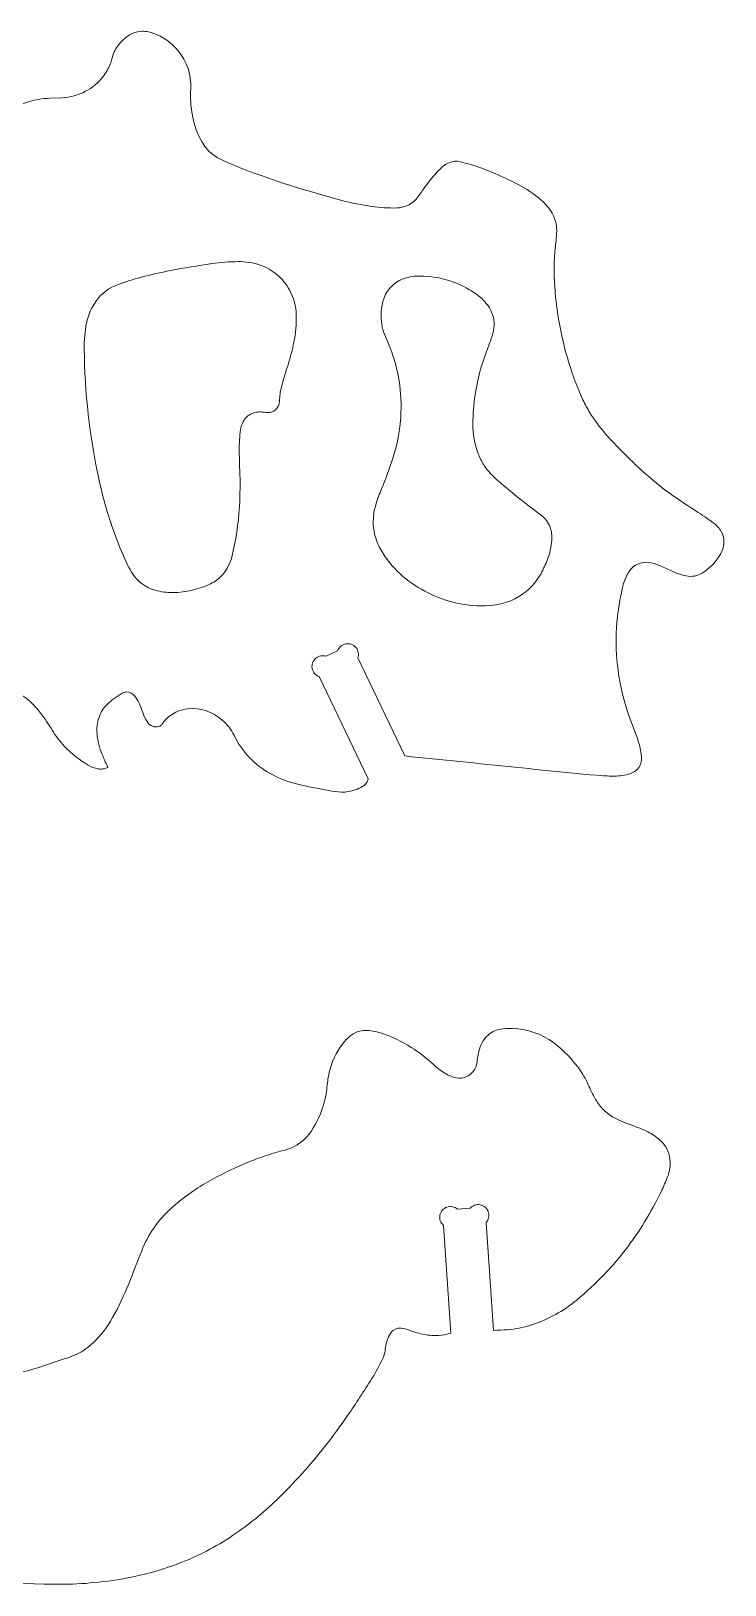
# Model space of a CAD drawing. Header units: centimetres. Extents: x -10.7 to 10.9, y -7.9 to 10.7.
# Drawn here: x 4.212 to 6.084, y 2.687 to 6.877 of the extents above; entities that cross this region are included whole.
import ezdxf

# ---------------------------------------------------------------- set-up
doc = ezdxf.new("R2010")
doc.units = ezdxf.units.CM
doc.header["$MEASUREMENT"] = 0
doc.layers.add('Capa 1', color=7, linetype='Continuous')

msp = doc.modelspace()

# ---------------------------------------------------------------- linework, layer by layer
at = {"layer": 'Capa 1', "color": 250, "lineweight": 18}
for points, knots in [([(4.29546, 6.69694), (4.31782, 6.69818), (4.33968, 6.70412), (4.35957, 6.7144), (4.35957, 6.7144), (4.37814, 6.72401), (4.39429, 6.73772), (4.40676, 6.75449), (4.40676, 6.75449), (4.41442, 6.76477), (4.42089, 6.77586), (4.42605, 6.78758), (4.42605, 6.78758), (4.42809, 6.79217), (4.42964, 6.79696), (4.43069, 6.80188), (4.43069, 6.80188), (4.43343, 6.81473), (4.43888, 6.82687), (4.44667, 6.83746), (4.44667, 6.83746), (4.4552, 6.84905), (4.46589, 6.85887), (4.47816, 6.86638), (4.47816, 6.86638), (4.48704, 6.87183), (4.49707, 6.87509), (4.50744, 6.87593), (4.50744, 6.87593), (4.51889, 6.87683), (4.53042, 6.8753), (4.54123, 6.8714), (4.54123, 6.8714), (4.56773, 6.86186), (4.59121, 6.84544), (4.60926, 6.8238), (4.60926, 6.8238), (4.63305, 6.79525), (4.6451, 6.75874), (4.64298, 6.72164), (4.64298, 6.72164), (4.64229, 6.70944), (4.64231, 6.6972), (4.64306, 6.685), (4.64306, 6.685), (4.64379, 6.67309), (4.64524, 6.66124), (4.6474, 6.6495), (4.6474, 6.6495), (4.65198, 6.62465), (4.6606, 6.60072), (4.6729, 6.57865), (4.6729, 6.57865), (4.67955, 6.56672), (4.68832, 6.55612), (4.69879, 6.54734), (4.69879, 6.54734), (4.70676, 6.54065), (4.71554, 6.53502), (4.72493, 6.53055), (4.72493, 6.53055), (4.75009, 6.51857), (4.77581, 6.50776), (4.80197, 6.49819), (4.80197, 6.49819), (4.88349, 6.46838), (4.96638, 6.44238), (5.05031, 6.42026), (5.05031, 6.42026), (5.07702, 6.41322), (5.10414, 6.40772), (5.13149, 6.40379), (5.13149, 6.40379), (5.15383, 6.40057), (5.17642, 6.39925), (5.19899, 6.39986), (5.19899, 6.39986), (5.20878, 6.40012), (5.21843, 6.40234), (5.22734, 6.40637), (5.22734, 6.40637), (5.23907, 6.41166), (5.24914, 6.42006), (5.25649, 6.43064), (5.25649, 6.43064), (5.26694, 6.44568), (5.27773, 6.46045), (5.28891, 6.47497), (5.28891, 6.47497), (5.29842, 6.48735), (5.30899, 6.49887), (5.3205, 6.50943), (5.3205, 6.50943), (5.32951, 6.51768), (5.34069, 6.52321), (5.35273, 6.52535), (5.35273, 6.52535), (5.3567, 6.52606), (5.36076, 6.52601), (5.36473, 6.52524), (5.36473, 6.52524), (5.37713, 6.52282), (5.38937, 6.51968), (5.40141, 6.51585), (5.40141, 6.51585), (5.42261, 6.50908), (5.44349, 6.50135), (5.46399, 6.4927), (5.46399, 6.4927), (5.48516, 6.48376), (5.50591, 6.4739), (5.52622, 6.46316), (5.52622, 6.46316), (5.54793, 6.45165), (5.56833, 6.43784), (5.58708, 6.42198), (5.58708, 6.42198), (5.59932, 6.4116), (5.60974, 6.39929), (5.6179, 6.3855), (5.6179, 6.3855), (5.6231, 6.37671), (5.62667, 6.36708), (5.6284, 6.35703), (5.6284, 6.35703), (5.62985, 6.34863), (5.63034, 6.34011), (5.62987, 6.3316), (5.62987, 6.3316), (5.62939, 6.32294), (5.62861, 6.3143), (5.62753, 6.3057), (5.62753, 6.3057), (5.62322, 6.27123), (5.62197, 6.23645), (5.62378, 6.20178), (5.62378, 6.20178), (5.62571, 6.16491), (5.62994, 6.12819), (5.63642, 6.09184), (5.63642, 6.09184), (5.64302, 6.05486), (5.65189, 6.01832), (5.66295, 5.98243), (5.66295, 5.98243), (5.67342, 5.94842), (5.68608, 5.91513), (5.70085, 5.88275), (5.70085, 5.88275), (5.70636, 5.87065), (5.71263, 5.8589), (5.71962, 5.84759), (5.71962, 5.84759), (5.73159, 5.82826), (5.74514, 5.80996), (5.76014, 5.79288), (5.76014, 5.79288), (5.80251, 5.7447), (5.8486, 5.69991), (5.89799, 5.65896), (5.89799, 5.65896), (5.91362, 5.64602), (5.9298, 5.63375), (5.94649, 5.62221), (5.94649, 5.62221), (5.96594, 5.60878), (5.9856, 5.59566), (6.00549, 5.58288), (6.00549, 5.58288), (6.02163, 5.57248), (6.03748, 5.56164), (6.05302, 5.55035), (6.05302, 5.55035), (6.06144, 5.54424), (6.0685, 5.53643), (6.07371, 5.52742), (6.07371, 5.52742), (6.08284, 5.51166), (6.08374, 5.49249), (6.07614, 5.47596), (6.07614, 5.47596), (6.06459, 5.45079), (6.04582, 5.42964), (6.02218, 5.41518), (6.02218, 5.41518), (6.00925, 5.40726), (5.9938, 5.4046), (5.97896, 5.40771), (5.97896, 5.40771), (5.96824, 5.40997), (5.95776, 5.41327), (5.94768, 5.4176)], [0, 0, 0, 0, 0.0204082, 0.0204082, 0.0204082, 0.0204082, 0.0408163, 0.0408163, 0.0408163, 0.0408163, 0.0612245, 0.0612245, 0.0612245, 0.0612245, 0.0816327, 0.0816327, 0.0816327, 0.0816327, 0.1020408, 0.1020408, 0.1020408, 0.1020408, 0.122449, 0.122449, 0.122449, 0.122449, 0.1428571, 0.1428571, 0.1428571, 0.1428571, 0.1632653, 0.1632653, 0.1632653, 0.1632653, 0.1836735, 0.1836735, 0.1836735, 0.1836735, 0.2040816, 0.2040816, 0.2040816, 0.2040816, 0.2244898, 0.2244898, 0.2244898, 0.2244898, 0.244898, 0.244898, 0.244898, 0.244898, 0.2653061, 0.2653061, 0.2653061, 0.2653061, 0.2857143, 0.2857143, 0.2857143, 0.2857143, 0.3061224, 0.3061224, 0.3061224, 0.3061224, 0.3265306, 0.3265306, 0.3265306, 0.3265306, 0.3469388, 0.3469388, 0.3469388, 0.3469388, 0.3673469, 0.3673469, 0.3673469, 0.3673469, 0.3877551, 0.3877551, 0.3877551, 0.3877551, 0.4081633, 0.4081633, 0.4081633, 0.4081633, 0.4285714, 0.4285714, 0.4285714, 0.4285714, 0.4489796, 0.4489796, 0.4489796, 0.4489796, 0.4693878, 0.4693878, 0.4693878, 0.4693878, 0.4897959, 0.4897959, 0.4897959, 0.4897959, 0.5102041, 0.5102041, 0.5102041, 0.5102041, 0.5306122, 0.5306122, 0.5306122, 0.5306122, 0.5510204, 0.5510204, 0.5510204, 0.5510204, 0.5714286, 0.5714286, 0.5714286, 0.5714286, 0.5918367, 0.5918367, 0.5918367, 0.5918367, 0.6122449, 0.6122449, 0.6122449, 0.6122449, 0.6326531, 0.6326531, 0.6326531, 0.6326531, 0.6530612, 0.6530612, 0.6530612, 0.6530612, 0.6734694, 0.6734694, 0.6734694, 0.6734694, 0.6938776, 0.6938776, 0.6938776, 0.6938776, 0.7142857, 0.7142857, 0.7142857, 0.7142857, 0.7346939, 0.7346939, 0.7346939, 0.7346939, 0.755102, 0.755102, 0.755102, 0.755102, 0.7755102, 0.7755102, 0.7755102, 0.7755102, 0.7959184, 0.7959184, 0.7959184, 0.7959184, 0.8163265, 0.8163265, 0.8163265, 0.8163265, 0.8367347, 0.8367347, 0.8367347, 0.8367347, 0.8571429, 0.8571429, 0.8571429, 0.8571429, 0.877551, 0.877551, 0.877551, 0.877551, 0.8979592, 0.8979592, 0.8979592, 0.8979592, 0.9183673, 0.9183673, 0.9183673, 0.9183673, 0.9387755, 0.9387755, 0.9387755, 0.9387755, 0.9591837, 0.9591837, 0.9591837, 0.9591837, 1, 1, 1, 1]), ([(3.82571, 6.40356), (3.84517, 6.40202), (3.8647, 6.40174), (3.88418, 6.40276), (3.88418, 6.40276), (3.90233, 6.40369), (3.92023, 6.40744), (3.93723, 6.41385), (3.93723, 6.41385), (3.96259, 6.42344), (3.98466, 6.44009), (4.00082, 6.46185), (4.00082, 6.46185), (4.00974, 6.47388), (4.0169, 6.48714), (4.02204, 6.50122), (4.02204, 6.50122), (4.02568, 6.51119), (4.03003, 6.52091), (4.03506, 6.53025), (4.03506, 6.53025), (4.04191, 6.54302), (4.04945, 6.55542), (4.05761, 6.5674), (4.05761, 6.5674), (4.08094, 6.60163), (4.11007, 6.63148), (4.14373, 6.65562), (4.14373, 6.65562), (4.17006, 6.67452), (4.20032, 6.68718), (4.23226, 6.69268), (4.23226, 6.69268), (4.24267, 6.69446), (4.25321, 6.69548), (4.26378, 6.69572)], [0, 0, 0, 0, 0.1, 0.1, 0.1, 0.1, 0.2, 0.2, 0.2, 0.2, 0.3, 0.3, 0.3, 0.3, 0.4, 0.4, 0.4, 0.4, 0.5, 0.5, 0.5, 0.5, 0.6, 0.6, 0.6, 0.6, 0.7, 0.7, 0.7, 0.7, 0.8, 0.8, 0.8, 0.8, 1, 1, 1, 1]), ([(4.87568, 5.85974), (4.87089, 5.85358), (4.86382, 5.84958), (4.85608, 5.84866), (4.85608, 5.84866), (4.85118, 5.84807), (4.84623, 5.8482), (4.84139, 5.84906), (4.84139, 5.84906), (4.82982, 5.8511), (4.8179, 5.8497), (4.80712, 5.845), (4.80712, 5.845), (4.7976, 5.84086), (4.78974, 5.83362), (4.78484, 5.82445), (4.78484, 5.82445), (4.78109, 5.81747), (4.77861, 5.80989), (4.77751, 5.80204), (4.77751, 5.80204), (4.77492, 5.78365), (4.7737, 5.7651), (4.77384, 5.74652), (4.77384, 5.74652), (4.77398, 5.72877), (4.77444, 5.71104), (4.77522, 5.69331), (4.77522, 5.69331), (4.77664, 5.66039), (4.77638, 5.6274), (4.77443, 5.5945), (4.77443, 5.5945), (4.7717, 5.5486), (4.7647, 5.50306), (4.75355, 5.45848), (4.75355, 5.45848), (4.74911, 5.44077), (4.7405, 5.42437), (4.72842, 5.41066), (4.72842, 5.41066), (4.71946, 5.40049), (4.70851, 5.39224), (4.69626, 5.3864), (4.69626, 5.3864), (4.66478, 5.37139), (4.6304, 5.36334), (4.59553, 5.36281), (4.59553, 5.36281), (4.57926, 5.36256), (4.56302, 5.36463), (4.54735, 5.36898), (4.54735, 5.36898), (4.52201, 5.376), (4.50013, 5.39209), (4.48589, 5.41418), (4.48589, 5.41418), (4.48136, 5.42123), (4.47726, 5.42854), (4.47363, 5.43609), (4.47363, 5.43609), (4.46147, 5.46133), (4.45048, 5.48711), (4.44072, 5.51338), (4.44072, 5.51338), (4.42181, 5.56415), (4.40658, 5.61625), (4.39514, 5.6692), (4.39514, 5.6692), (4.37023, 5.78449), (4.35704, 5.902), (4.35576, 6.01993), (4.35576, 6.01993), (4.3555, 6.04324), (4.35758, 6.06653), (4.36198, 6.08944), (4.36198, 6.08944), (4.3662, 6.11149), (4.37537, 6.13229), (4.38882, 6.15027), (4.38882, 6.15027), (4.4037, 6.17019), (4.42412, 6.18531), (4.44751, 6.19375), (4.44751, 6.19375), (4.46776, 6.20106), (4.48829, 6.20747), (4.50907, 6.21298), (4.50907, 6.21298), (4.53527, 6.21992), (4.56169, 6.22594), (4.5883, 6.23107), (4.5883, 6.23107), (4.62535, 6.2382), (4.66256, 6.24439), (4.69991, 6.24968), (4.69991, 6.24968), (4.7235, 6.25302), (4.74728, 6.25486), (4.7711, 6.25524), (4.7711, 6.25524), (4.7913, 6.25555), (4.8114, 6.25235), (4.83051, 6.24577), (4.83051, 6.24577), (4.84715, 6.24006), (4.86261, 6.23129), (4.87604, 6.21993), (4.87604, 6.21993), (4.88957, 6.20851), (4.90085, 6.19467), (4.90934, 6.17916), (4.90934, 6.17916), (4.92079, 6.1582), (4.92704, 6.13479), (4.92757, 6.11092), (4.92757, 6.11092), (4.92811, 6.08651), (4.92599, 6.06209), (4.92127, 6.03811), (4.92127, 6.03811), (4.91721, 6.01753), (4.91192, 5.99721), (4.90544, 5.97725), (4.90544, 5.97725), (4.89896, 5.95733), (4.89304, 5.93721), (4.88767, 5.91695), (4.88767, 5.91695), (4.88442, 5.90461), (4.88267, 5.89192), (4.88249, 5.87916), (4.88249, 5.87916), (4.88239, 5.87213), (4.87999, 5.86531), (4.87568, 5.85974)], [0, 0, 0, 0, 0.0285714, 0.0285714, 0.0285714, 0.0285714, 0.0571429, 0.0571429, 0.0571429, 0.0571429, 0.0857143, 0.0857143, 0.0857143, 0.0857143, 0.1142857, 0.1142857, 0.1142857, 0.1142857, 0.1428571, 0.1428571, 0.1428571, 0.1428571, 0.1714286, 0.1714286, 0.1714286, 0.1714286, 0.2, 0.2, 0.2, 0.2, 0.2285714, 0.2285714, 0.2285714, 0.2285714, 0.2571429, 0.2571429, 0.2571429, 0.2571429, 0.2857143, 0.2857143, 0.2857143, 0.2857143, 0.3142857, 0.3142857, 0.3142857, 0.3142857, 0.3428571, 0.3428571, 0.3428571, 0.3428571, 0.3714286, 0.3714286, 0.3714286, 0.3714286, 0.4, 0.4, 0.4, 0.4, 0.4285714, 0.4285714, 0.4285714, 0.4285714, 0.4571429, 0.4571429, 0.4571429, 0.4571429, 0.4857143, 0.4857143, 0.4857143, 0.4857143, 0.5142857, 0.5142857, 0.5142857, 0.5142857, 0.5428571, 0.5428571, 0.5428571, 0.5428571, 0.5714286, 0.5714286, 0.5714286, 0.5714286, 0.6, 0.6, 0.6, 0.6, 0.6285714, 0.6285714, 0.6285714, 0.6285714, 0.6571429, 0.6571429, 0.6571429, 0.6571429, 0.6857143, 0.6857143, 0.6857143, 0.6857143, 0.7142857, 0.7142857, 0.7142857, 0.7142857, 0.7428571, 0.7428571, 0.7428571, 0.7428571, 0.7714286, 0.7714286, 0.7714286, 0.7714286, 0.8, 0.8, 0.8, 0.8, 0.8285714, 0.8285714, 0.8285714, 0.8285714, 0.8571429, 0.8571429, 0.8571429, 0.8571429, 0.8857143, 0.8857143, 0.8857143, 0.8857143, 0.9142857, 0.9142857, 0.9142857, 0.9142857, 0.9428571, 0.9428571, 0.9428571, 0.9428571, 1, 1, 1, 1]), ([(5.15731, 6.09594), (5.15558, 6.1133), (5.15694, 6.13082), (5.16128, 6.14772), (5.16128, 6.14772), (5.16825, 6.17482), (5.18769, 6.197), (5.21362, 6.20748), (5.21362, 6.20748), (5.22749, 6.21307), (5.24228, 6.21606), (5.25723, 6.21626)], [0, 0, 0, 0, 0.25, 0.25, 0.25, 0.25, 0.5, 0.5, 0.5, 0.5, 1, 1, 1, 1]), ([(5.25723, 6.21626), (5.29411, 6.21676), (5.3307, 6.20947), (5.36456, 6.19484), (5.36456, 6.19484), (5.38432, 6.18631), (5.40296, 6.17536), (5.42003, 6.16225), (5.42003, 6.16225), (5.43149, 6.15347), (5.4412, 6.14261), (5.4487, 6.13026), (5.4487, 6.13026), (5.45445, 6.12077), (5.45838, 6.1103), (5.46028, 6.09935), (5.46028, 6.09935), (5.46205, 6.08911), (5.46175, 6.0786), (5.45939, 6.06845), (5.45939, 6.06845), (5.45674, 6.05713), (5.45328, 6.046), (5.44904, 6.03517), (5.44904, 6.03517), (5.44114, 6.01506), (5.43401, 5.99468), (5.42768, 5.97404), (5.42768, 5.97404), (5.41209, 5.92331), (5.40412, 5.87057), (5.40401, 5.81749), (5.40401, 5.81749), (5.40395, 5.79042), (5.40872, 5.76357), (5.41809, 5.73817), (5.41809, 5.73817), (5.42208, 5.72736), (5.42712, 5.71701), (5.43315, 5.70721), (5.43315, 5.70721), (5.43851, 5.69853), (5.44481, 5.69049), (5.45195, 5.68323), (5.45195, 5.68323), (5.46285, 5.67215), (5.47427, 5.66157), (5.48616, 5.65153), (5.48616, 5.65153), (5.50764, 5.63342), (5.52956, 5.61584), (5.55194, 5.59885)], [0, 0, 0, 0, 0.0714286, 0.0714286, 0.0714286, 0.0714286, 0.1428571, 0.1428571, 0.1428571, 0.1428571, 0.2142857, 0.2142857, 0.2142857, 0.2142857, 0.2857143, 0.2857143, 0.2857143, 0.2857143, 0.3571429, 0.3571429, 0.3571429, 0.3571429, 0.4285714, 0.4285714, 0.4285714, 0.4285714, 0.5, 0.5, 0.5, 0.5, 0.5714286, 0.5714286, 0.5714286, 0.5714286, 0.6428571, 0.6428571, 0.6428571, 0.6428571, 0.7142857, 0.7142857, 0.7142857, 0.7142857, 0.7857143, 0.7857143, 0.7857143, 0.7857143, 0.8571429, 0.8571429, 0.8571429, 0.8571429, 1, 1, 1, 1]), ([(5.15931, 6.07949), (5.15931, 6.07949), (5.15834, 6.08663), (5.15834, 6.08663), (5.15834, 6.08663), (5.15834, 6.08663), (5.15731, 6.09594), (5.15731, 6.09594)], [0, 0, 0, 0, 0.3333333, 0.3333333, 0.3333333, 0.3333333, 1, 1, 1, 1]), ([(5.58875, 5.57095), (5.59941, 5.56288), (5.60751, 5.55191), (5.61208, 5.53934), (5.61208, 5.53934), (5.61616, 5.52805), (5.61779, 5.51602), (5.61685, 5.50406), (5.61685, 5.50406), (5.61543, 5.48628), (5.6115, 5.46878), (5.60515, 5.45212), (5.60515, 5.45212), (5.6002, 5.43911), (5.59438, 5.42644), (5.58772, 5.41422), (5.58772, 5.41422), (5.57757, 5.39565), (5.56394, 5.37921), (5.54756, 5.36583), (5.54756, 5.36583), (5.52234, 5.34522), (5.4917, 5.33233), (5.45934, 5.32866), (5.45934, 5.32866), (5.42976, 5.32532), (5.39982, 5.32657), (5.37061, 5.33233), (5.37061, 5.33233), (5.31675, 5.34297), (5.26617, 5.3662), (5.22301, 5.40011), (5.22301, 5.40011), (5.2017, 5.41686), (5.18296, 5.43669), (5.16746, 5.45892), (5.16746, 5.45892), (5.15945, 5.47041), (5.15265, 5.48269), (5.14714, 5.49556), (5.14714, 5.49556), (5.13795, 5.51707), (5.13402, 5.54047), (5.13566, 5.56378), (5.13566, 5.56378), (5.13657, 5.57665), (5.13898, 5.58936), (5.14282, 5.60167), (5.14282, 5.60167), (5.1471, 5.61536), (5.15203, 5.62885), (5.15757, 5.64209), (5.15757, 5.64209), (5.169, 5.66939), (5.17928, 5.69718), (5.18838, 5.72537), (5.18838, 5.72537), (5.20134, 5.76554), (5.20865, 5.80733), (5.21007, 5.84953), (5.21007, 5.84953), (5.21116, 5.88147), (5.20878, 5.91345), (5.20296, 5.94486), (5.20296, 5.94486), (5.19717, 5.97608), (5.18798, 6.00654), (5.17557, 6.03574)], [0, 0, 0, 0, 0.0555556, 0.0555556, 0.0555556, 0.0555556, 0.1111111, 0.1111111, 0.1111111, 0.1111111, 0.1666667, 0.1666667, 0.1666667, 0.1666667, 0.2222222, 0.2222222, 0.2222222, 0.2222222, 0.2777778, 0.2777778, 0.2777778, 0.2777778, 0.3333333, 0.3333333, 0.3333333, 0.3333333, 0.3888889, 0.3888889, 0.3888889, 0.3888889, 0.4444444, 0.4444444, 0.4444444, 0.4444444, 0.5, 0.5, 0.5, 0.5, 0.5555556, 0.5555556, 0.5555556, 0.5555556, 0.6111111, 0.6111111, 0.6111111, 0.6111111, 0.6666667, 0.6666667, 0.6666667, 0.6666667, 0.7222222, 0.7222222, 0.7222222, 0.7222222, 0.7777778, 0.7777778, 0.7777778, 0.7777778, 0.8333333, 0.8333333, 0.8333333, 0.8333333, 0.8888889, 0.8888889, 0.8888889, 0.8888889, 1, 1, 1, 1]), ([(5.90722, 5.43562), (5.89782, 5.43996), (5.88779, 5.44281), (5.8775, 5.44404), (5.8775, 5.44404), (5.85773, 5.44644), (5.83822, 5.43782), (5.82667, 5.42159), (5.82667, 5.42159), (5.81928, 5.41119), (5.81383, 5.39952), (5.81059, 5.38714), (5.81059, 5.38714), (5.80042, 5.3481), (5.79399, 5.30814), (5.79137, 5.26786), (5.79137, 5.26786), (5.78889, 5.22959), (5.79026, 5.19116), (5.79544, 5.15315), (5.79544, 5.15315), (5.80283, 5.09902), (5.81712, 5.04605), (5.83798, 4.99556), (5.83798, 4.99556), (5.84318, 4.98298), (5.84777, 4.97014), (5.8517, 4.95712), (5.8517, 4.95712), (5.85562, 4.94419), (5.85794, 4.93083), (5.85865, 4.91734), (5.85865, 4.91734), (5.85901, 4.91033), (5.85769, 4.90332), (5.85481, 4.89692), (5.85481, 4.89692), (5.85123, 4.88896), (5.845, 4.88247), (5.83717, 4.8786), (5.83717, 4.8786), (5.82451, 4.87235), (5.8107, 4.8688), (5.79661, 4.86817), (5.79661, 4.86817), (5.78314, 4.86756), (5.76965, 4.86775), (5.75621, 4.86876), (5.75621, 4.86876), (5.70741, 4.87239), (5.65867, 4.87682), (5.61002, 4.88205), (5.61002, 4.88205), (5.51127, 4.89267), (5.41246, 4.90279), (5.31359, 4.9124)], [0, 0, 0, 0, 0.0666667, 0.0666667, 0.0666667, 0.0666667, 0.1333333, 0.1333333, 0.1333333, 0.1333333, 0.2, 0.2, 0.2, 0.2, 0.2666667, 0.2666667, 0.2666667, 0.2666667, 0.3333333, 0.3333333, 0.3333333, 0.3333333, 0.4, 0.4, 0.4, 0.4, 0.4666667, 0.4666667, 0.4666667, 0.4666667, 0.5333333, 0.5333333, 0.5333333, 0.5333333, 0.6, 0.6, 0.6, 0.6, 0.6666667, 0.6666667, 0.6666667, 0.6666667, 0.7333333, 0.7333333, 0.7333333, 0.7333333, 0.8, 0.8, 0.8, 0.8, 0.8666667, 0.8666667, 0.8666667, 0.8666667, 1, 1, 1, 1]), ([(5.09381, 5.18635), (5.09725, 5.19612), (5.0952, 5.20696), (5.08847, 5.21482), (5.08847, 5.21482), (5.08172, 5.22267), (5.07131, 5.22632), (5.06114, 5.2244), (5.06114, 5.2244), (5.05098, 5.2225), (5.04259, 5.21531), (5.03916, 5.20555)], [0, 0, 0, 0, 0.25, 0.25, 0.25, 0.25, 0.5, 0.5, 0.5, 0.5, 1, 1, 1, 1]), ([(4.41425, 4.88898), (4.41084, 4.88781), (4.40729, 4.88709), (4.40367, 4.88685), (4.40367, 4.88685), (4.40007, 4.8866), (4.39642, 4.88681), (4.39288, 4.88751), (4.39288, 4.88751), (4.3837, 4.88928), (4.37491, 4.89259), (4.36682, 4.89726), (4.36682, 4.89726), (4.34318, 4.91093), (4.32167, 4.928), (4.30302, 4.94795), (4.30302, 4.94795), (4.29034, 4.9615), (4.27902, 4.97625), (4.2692, 4.99198), (4.2692, 4.99198), (4.2594, 5.00769), (4.24897, 5.023), (4.23795, 5.03787), (4.23795, 5.03787), (4.22677, 5.05297), (4.2137, 5.06654), (4.19902, 5.07827), (4.19902, 5.07827), (4.1924, 5.08357), (4.18486, 5.08763), (4.1768, 5.09025), (4.1768, 5.09025), (4.16682, 5.09349), (4.15591, 5.09242), (4.14676, 5.0873), (4.14676, 5.0873), (4.13854, 5.08271), (4.13146, 5.07634), (4.12605, 5.06866), (4.12605, 5.06866), (4.11597, 5.05439), (4.10878, 5.0383), (4.10487, 5.02128), (4.10487, 5.02128), (4.10081, 5.00359), (4.10011, 4.9853), (4.10279, 4.96735), (4.10279, 4.96735), (4.10595, 4.94612), (4.11271, 4.92557), (4.12279, 4.90662), (4.12279, 4.90662), (4.13698, 4.87986), (4.15434, 4.85492), (4.17449, 4.83231), (4.17449, 4.83231), (4.15648, 4.83405), (4.13864, 4.83721), (4.12113, 4.84177), (4.12113, 4.84177), (4.10867, 4.84502), (4.09662, 4.84966), (4.0852, 4.8556), (4.0852, 4.8556), (4.05782, 4.86983), (4.0353, 4.89188), (4.02044, 4.91892), (4.02044, 4.91892), (4.01178, 4.93471), (4.00528, 4.95157), (4.00108, 4.96909), (4.00108, 4.96909), (3.99763, 4.98351), (3.99522, 4.99818), (3.99387, 5.01296), (3.99387, 5.01296), (3.99252, 5.02772), (3.99024, 5.0424), (3.98704, 5.05688), (3.98704, 5.05688), (3.98503, 5.06594), (3.98213, 5.07477), (3.97835, 5.08325), (3.97835, 5.08325), (3.97335, 5.0945), (3.96349, 5.10287), (3.95156, 5.10596), (3.95156, 5.10596), (3.94208, 5.10841), (3.93203, 5.10774), (3.92297, 5.10403), (3.92297, 5.10403), (3.90443, 5.09647), (3.88806, 5.08438), (3.87536, 5.06891), (3.87536, 5.06891), (3.86034, 5.05059), (3.85176, 5.02782), (3.85101, 5.00413), (3.85101, 5.00413), (3.85048, 4.98817), (3.85167, 4.9722), (3.8545, 4.95649), (3.8545, 4.95649), (3.85768, 4.93899), (3.86242, 4.92182), (3.86868, 4.90518), (3.86868, 4.90518), (3.87728, 4.88227), (3.88646, 4.85958), (3.89619, 4.83713), (3.89619, 4.83713), (3.88179, 4.83759), (3.86746, 4.83929), (3.85333, 4.84222), (3.85333, 4.84222), (3.8379, 4.8454), (3.82305, 4.851), (3.80936, 4.85881), (3.80936, 4.85881), (3.78553, 4.87239), (3.76653, 4.89299), (3.75492, 4.91782), (3.75492, 4.91782), (3.74787, 4.93288), (3.74279, 4.94878), (3.73979, 4.96512), (3.73979, 4.96512), (3.73692, 4.98072), (3.73528, 4.9965), (3.73485, 5.01234), (3.73485, 5.01234), (3.73442, 5.02815), (3.7337, 5.04398), (3.7327, 5.05977), (3.7327, 5.05977), (3.73197, 5.07131), (3.72911, 5.08262), (3.72427, 5.0931), (3.72427, 5.0931), (3.72089, 5.10039), (3.71561, 5.10663), (3.70897, 5.11112), (3.70897, 5.11112), (3.6978, 5.11869), (3.68407, 5.1215), (3.67085, 5.1189), (3.67085, 5.1189), (3.65877, 5.11653), (3.64732, 5.11165), (3.63723, 5.10459), (3.63723, 5.10459), (3.61589, 5.08964), (3.60077, 5.06735), (3.59478, 5.04199), (3.59478, 5.04199), (3.5911, 5.0264), (3.58971, 5.01036), (3.59066, 4.99439), (3.59066, 4.99439), (3.59201, 4.97125), (3.59636, 4.94838), (3.60358, 4.92637), (3.60358, 4.92637), (3.61191, 4.901), (3.62146, 4.87604), (3.63222, 4.8516), (3.63222, 4.8516), (3.62109, 4.85445), (3.61003, 4.85755), (3.59902, 4.86091), (3.59902, 4.86091), (3.59152, 4.86321), (3.58422, 4.86618), (3.57726, 4.86982), (3.57726, 4.86982), (3.55536, 4.88128), (3.53613, 4.89721), (3.52078, 4.91657), (3.52078, 4.91657), (3.49976, 4.94312), (3.48289, 4.9727), (3.47075, 5.00432), (3.47075, 5.00432), (3.46362, 5.02288), (3.45797, 5.04194), (3.45382, 5.06138), (3.45382, 5.06138), (3.4516, 5.07181), (3.44911, 5.08221), (3.44638, 5.09254), (3.44638, 5.09254), (3.44172, 5.11008), (3.43482, 5.12695), (3.42584, 5.14274), (3.42584, 5.14274), (3.41788, 5.15677), (3.40532, 5.16766), (3.39031, 5.17359), (3.39031, 5.17359), (3.3781, 5.17841), (3.36442, 5.17794), (3.35256, 5.1723), (3.35256, 5.1723), (3.34535, 5.16886), (3.33875, 5.16426), (3.33305, 5.15866), (3.33305, 5.15866), (3.3273, 5.15302), (3.32211, 5.1468), (3.31757, 5.14013), (3.31757, 5.14013), (3.31338, 5.13392), (3.30984, 5.1273), (3.30705, 5.12035), (3.30705, 5.12035), (3.30041, 5.10379), (3.29735, 5.08602), (3.29805, 5.06822), (3.29805, 5.06822), (3.299, 5.04411), (3.30368, 5.02031), (3.31193, 4.99765), (3.31193, 4.99765), (3.32227, 4.96918), (3.33553, 4.94188), (3.3515, 4.91615), (3.3515, 4.91615), (3.366, 4.89283), (3.38081, 4.86969), (3.39593, 4.84676)], [0, 0, 0, 0, 0.0169492, 0.0169492, 0.0169492, 0.0169492, 0.0338983, 0.0338983, 0.0338983, 0.0338983, 0.0508475, 0.0508475, 0.0508475, 0.0508475, 0.0677966, 0.0677966, 0.0677966, 0.0677966, 0.0847458, 0.0847458, 0.0847458, 0.0847458, 0.1016949, 0.1016949, 0.1016949, 0.1016949, 0.1186441, 0.1186441, 0.1186441, 0.1186441, 0.1355932, 0.1355932, 0.1355932, 0.1355932, 0.1525424, 0.1525424, 0.1525424, 0.1525424, 0.1694915, 0.1694915, 0.1694915, 0.1694915, 0.1864407, 0.1864407, 0.1864407, 0.1864407, 0.2033898, 0.2033898, 0.2033898, 0.2033898, 0.220339, 0.220339, 0.220339, 0.220339, 0.2372881, 0.2372881, 0.2372881, 0.2372881, 0.2542373, 0.2542373, 0.2542373, 0.2542373, 0.2711864, 0.2711864, 0.2711864, 0.2711864, 0.2881356, 0.2881356, 0.2881356, 0.2881356, 0.3050847, 0.3050847, 0.3050847, 0.3050847, 0.3220339, 0.3220339, 0.3220339, 0.3220339, 0.3389831, 0.3389831, 0.3389831, 0.3389831, 0.3559322, 0.3559322, 0.3559322, 0.3559322, 0.3728814, 0.3728814, 0.3728814, 0.3728814, 0.3898305, 0.3898305, 0.3898305, 0.3898305, 0.4067797, 0.4067797, 0.4067797, 0.4067797, 0.4237288, 0.4237288, 0.4237288, 0.4237288, 0.440678, 0.440678, 0.440678, 0.440678, 0.4576271, 0.4576271, 0.4576271, 0.4576271, 0.4745763, 0.4745763, 0.4745763, 0.4745763, 0.4915254, 0.4915254, 0.4915254, 0.4915254, 0.5084746, 0.5084746, 0.5084746, 0.5084746, 0.5254237, 0.5254237, 0.5254237, 0.5254237, 0.5423729, 0.5423729, 0.5423729, 0.5423729, 0.559322, 0.559322, 0.559322, 0.559322, 0.5762712, 0.5762712, 0.5762712, 0.5762712, 0.5932203, 0.5932203, 0.5932203, 0.5932203, 0.6101695, 0.6101695, 0.6101695, 0.6101695, 0.6271186, 0.6271186, 0.6271186, 0.6271186, 0.6440678, 0.6440678, 0.6440678, 0.6440678, 0.6610169, 0.6610169, 0.6610169, 0.6610169, 0.6779661, 0.6779661, 0.6779661, 0.6779661, 0.6949153, 0.6949153, 0.6949153, 0.6949153, 0.7118644, 0.7118644, 0.7118644, 0.7118644, 0.7288136, 0.7288136, 0.7288136, 0.7288136, 0.7457627, 0.7457627, 0.7457627, 0.7457627, 0.7627119, 0.7627119, 0.7627119, 0.7627119, 0.779661, 0.779661, 0.779661, 0.779661, 0.7966102, 0.7966102, 0.7966102, 0.7966102, 0.8135593, 0.8135593, 0.8135593, 0.8135593, 0.8305085, 0.8305085, 0.8305085, 0.8305085, 0.8474576, 0.8474576, 0.8474576, 0.8474576, 0.8644068, 0.8644068, 0.8644068, 0.8644068, 0.8813559, 0.8813559, 0.8813559, 0.8813559, 0.8983051, 0.8983051, 0.8983051, 0.8983051, 0.9152542, 0.9152542, 0.9152542, 0.9152542, 0.9322034, 0.9322034, 0.9322034, 0.9322034, 0.9491525, 0.9491525, 0.9491525, 0.9491525, 0.9661017, 0.9661017, 0.9661017, 0.9661017, 1, 1, 1, 1]), ([(5.0086, 5.19086), (4.99883, 5.19428), (4.98798, 5.19225), (4.98013, 5.1855), (4.98013, 5.1855), (4.97228, 5.17876), (4.96863, 5.16833), (4.97055, 5.15817), (4.97055, 5.15817), (4.97245, 5.148), (4.97965, 5.13963), (4.98942, 5.13621)], [0, 0, 0, 0, 0.25, 0.25, 0.25, 0.25, 0.5, 0.5, 0.5, 0.5, 1, 1, 1, 1]), ([(5.31359, 4.9124), (5.31359, 4.9124), (5.23951, 4.92023), (5.23951, 4.92023), (5.23951, 4.92023), (5.23951, 4.92023), (5.22051, 4.92253), (5.22051, 4.92253), (5.22051, 4.92253), (5.22051, 4.92253), (5.09381, 5.18635), (5.09381, 5.18635)], [0, 0, 0, 0, 0.25, 0.25, 0.25, 0.25, 0.5, 0.5, 0.5, 0.5, 1, 1, 1, 1]), ([(4.93525, 4.84499), (4.90798, 4.85124), (4.88173, 4.86133), (4.85729, 4.87493), (4.85729, 4.87493), (4.81496, 4.89847), (4.78092, 4.93444), (4.75975, 4.97799), (4.75975, 4.97799), (4.75605, 4.9856), (4.75158, 4.99282), (4.74643, 4.99953), (4.74643, 4.99953), (4.74095, 5.00663), (4.73482, 5.0132), (4.7281, 5.01912), (4.7281, 5.01912), (4.70264, 5.04156), (4.66898, 5.05245), (4.63521, 5.04917), (4.63521, 5.04917), (4.61269, 5.04698), (4.59168, 5.03685), (4.57594, 5.02063), (4.57594, 5.02063), (4.57197, 5.01654), (4.56839, 5.01211), (4.56523, 5.00738), (4.56523, 5.00738), (4.56348, 5.00475), (4.56092, 5.00279), (4.55794, 5.00177), (4.55794, 5.00177), (4.55231, 4.99983), (4.54616, 5), (4.54064, 5.00221), (4.54064, 5.00221), (4.53431, 5.00475), (4.52895, 5.0092), (4.52524, 5.01493), (4.52524, 5.01493), (4.52032, 5.02257), (4.51639, 5.0308), (4.51355, 5.03945), (4.51355, 5.03945), (4.51074, 5.04807), (4.50744, 5.05651), (4.50371, 5.06478), (4.50371, 5.06478), (4.49965, 5.07375), (4.4939, 5.08189), (4.4868, 5.08872), (4.4868, 5.08872), (4.48373, 5.09165), (4.47988, 5.09364), (4.47573, 5.09446), (4.47573, 5.09446), (4.4696, 5.09563), (4.46327, 5.09458), (4.45786, 5.09146), (4.45786, 5.09146), (4.44311, 5.08297), (4.42948, 5.07266), (4.41729, 5.06079), (4.41729, 5.06079), (4.40819, 5.05192), (4.40114, 5.04116), (4.39668, 5.02927), (4.39668, 5.02927), (4.39174, 5.01611), (4.38945, 5.00211), (4.38995, 4.98805), (4.38995, 4.98805), (4.39064, 4.96925), (4.39453, 4.95071), (4.40148, 4.93321), (4.40148, 4.93321), (4.40712, 4.91897), (4.41326, 4.90491), (4.41985, 4.89108)], [0, 0, 0, 0, 0.047619, 0.047619, 0.047619, 0.047619, 0.0952381, 0.0952381, 0.0952381, 0.0952381, 0.1428571, 0.1428571, 0.1428571, 0.1428571, 0.1904762, 0.1904762, 0.1904762, 0.1904762, 0.2380952, 0.2380952, 0.2380952, 0.2380952, 0.2857143, 0.2857143, 0.2857143, 0.2857143, 0.3333333, 0.3333333, 0.3333333, 0.3333333, 0.3809524, 0.3809524, 0.3809524, 0.3809524, 0.4285714, 0.4285714, 0.4285714, 0.4285714, 0.4761905, 0.4761905, 0.4761905, 0.4761905, 0.5238095, 0.5238095, 0.5238095, 0.5238095, 0.5714286, 0.5714286, 0.5714286, 0.5714286, 0.6190476, 0.6190476, 0.6190476, 0.6190476, 0.6666667, 0.6666667, 0.6666667, 0.6666667, 0.7142857, 0.7142857, 0.7142857, 0.7142857, 0.7619048, 0.7619048, 0.7619048, 0.7619048, 0.8095238, 0.8095238, 0.8095238, 0.8095238, 0.8571429, 0.8571429, 0.8571429, 0.8571429, 0.9047619, 0.9047619, 0.9047619, 0.9047619, 1, 1, 1, 1]), ([(4.41985, 4.89108), (4.41985, 4.89108), (4.41706, 4.89001), (4.41706, 4.89001), (4.41706, 4.89001), (4.41706, 4.89001), (4.41425, 4.88898), (4.41425, 4.88898)], [0, 0, 0, 0, 0.3333333, 0.3333333, 0.3333333, 0.3333333, 1, 1, 1, 1]), ([(5.0152, 4.82906), (5.0152, 4.82906), (4.9581, 4.84008), (4.9581, 4.84008), (4.9581, 4.84008), (4.9581, 4.84008), (4.93525, 4.84499), (4.93525, 4.84499)], [0, 0, 0, 0, 0.3333333, 0.3333333, 0.3333333, 0.3333333, 1, 1, 1, 1]), ([(5.12023, 4.85519), (5.11752, 4.84864), (5.11268, 4.84319), (5.10647, 4.83975), (5.10647, 4.83975), (5.09438, 4.83302), (5.08125, 4.82836), (5.06763, 4.82596), (5.06763, 4.82596), (5.06156, 4.82488), (5.05539, 4.82452), (5.04923, 4.82489), (5.04923, 4.82489), (5.03781, 4.82558), (5.02644, 4.82697), (5.0152, 4.82906)], [0, 0, 0, 0, 0.2, 0.2, 0.2, 0.2, 0.4, 0.4, 0.4, 0.4, 0.6, 0.6, 0.6, 0.6, 1, 1, 1, 1]), ([(4.30193, 3.29624), (4.31192, 3.29954), (4.32177, 3.30321), (4.33147, 3.30725), (4.33147, 3.30725), (4.33926, 3.31051), (4.34671, 3.31454), (4.35371, 3.31926), (4.35371, 3.31926), (4.36282, 3.32543), (4.37144, 3.33228), (4.37951, 3.33976), (4.37951, 3.33976), (4.40065, 3.35937), (4.41852, 3.38227), (4.43238, 3.40756), (4.43238, 3.40756), (4.44863, 3.43719), (4.46312, 3.46778), (4.47579, 3.49912), (4.47579, 3.49912), (4.48771, 3.52865), (4.49938, 3.5583), (4.51077, 3.58804), (4.51077, 3.58804), (4.51905, 3.60965), (4.52998, 3.63013), (4.54329, 3.64905), (4.54329, 3.64905), (4.56004, 3.67287), (4.57985, 3.69437), (4.60224, 3.713), (4.60224, 3.713), (4.63301, 3.7386), (4.66615, 3.76122), (4.70124, 3.78052), (4.70124, 3.78052), (4.73263, 3.7978), (4.76499, 3.81327), (4.79815, 3.82684), (4.79815, 3.82684), (4.81436, 3.83348), (4.83081, 3.83952), (4.84749, 3.84494), (4.84749, 3.84494), (4.86404, 3.85035), (4.88076, 3.8552), (4.89763, 3.85953), (4.89763, 3.85953), (4.90675, 3.86186), (4.91554, 3.86531), (4.92382, 3.8698), (4.92382, 3.8698), (4.94153, 3.87941), (4.95664, 3.89319), (4.96784, 3.90994), (4.96784, 3.90994), (4.98388, 3.93394), (4.99582, 3.96044), (5.00311, 3.98837), (5.00311, 3.98837), (5.00708, 4.00349), (5.00975, 4.01893), (5.01108, 4.03452), (5.01108, 4.03452), (5.01243, 4.05012), (5.01534, 4.06554), (5.01979, 4.08054), (5.01979, 4.08054), (5.02767, 4.10725), (5.041, 4.132), (5.05893, 4.1533), (5.05893, 4.1533), (5.0663, 4.16205), (5.07517, 4.16942), (5.08511, 4.17506), (5.08511, 4.17506), (5.08946, 4.17754), (5.09418, 4.1793), (5.09909, 4.18032), (5.09909, 4.18032), (5.10531, 4.18159), (5.11167, 4.18209), (5.11802, 4.18182), (5.11802, 4.18182), (5.13242, 4.18117), (5.14665, 4.17847), (5.16028, 4.17378), (5.16028, 4.17378), (5.18743, 4.16442), (5.21337, 4.1519), (5.23757, 4.13646), (5.23757, 4.13646), (5.25855, 4.12307), (5.27827, 4.10783), (5.29651, 4.0909), (5.29651, 4.0909), (5.30633, 4.08179), (5.31705, 4.0737), (5.32852, 4.06675), (5.32852, 4.06675), (5.33795, 4.06106), (5.34816, 4.05679), (5.35882, 4.05409), (5.35882, 4.05409), (5.36862, 4.05159), (5.37902, 4.05286), (5.38793, 4.05766), (5.38793, 4.05766), (5.39784, 4.06299), (5.40588, 4.07122), (5.41095, 4.08127), (5.41095, 4.08127), (5.41343, 4.08617), (5.41492, 4.09153), (5.41533, 4.097), (5.41533, 4.097), (5.41633, 4.11011), (5.41887, 4.12306), (5.42291, 4.13558), (5.42291, 4.13558), (5.42571, 4.14428), (5.42999, 4.15242), (5.43556, 4.15965), (5.43556, 4.15965), (5.44565, 4.17278), (5.46018, 4.18176), (5.47645, 4.18491), (5.47645, 4.18491), (5.48762, 4.18705), (5.499, 4.18798), (5.51037, 4.18764)], [0, 0, 0, 0, 0.0294118, 0.0294118, 0.0294118, 0.0294118, 0.0588235, 0.0588235, 0.0588235, 0.0588235, 0.0882353, 0.0882353, 0.0882353, 0.0882353, 0.1176471, 0.1176471, 0.1176471, 0.1176471, 0.1470588, 0.1470588, 0.1470588, 0.1470588, 0.1764706, 0.1764706, 0.1764706, 0.1764706, 0.2058824, 0.2058824, 0.2058824, 0.2058824, 0.2352941, 0.2352941, 0.2352941, 0.2352941, 0.2647059, 0.2647059, 0.2647059, 0.2647059, 0.2941176, 0.2941176, 0.2941176, 0.2941176, 0.3235294, 0.3235294, 0.3235294, 0.3235294, 0.3529412, 0.3529412, 0.3529412, 0.3529412, 0.3823529, 0.3823529, 0.3823529, 0.3823529, 0.4117647, 0.4117647, 0.4117647, 0.4117647, 0.4411765, 0.4411765, 0.4411765, 0.4411765, 0.4705882, 0.4705882, 0.4705882, 0.4705882, 0.5, 0.5, 0.5, 0.5, 0.5294118, 0.5294118, 0.5294118, 0.5294118, 0.5588235, 0.5588235, 0.5588235, 0.5588235, 0.5882353, 0.5882353, 0.5882353, 0.5882353, 0.6176471, 0.6176471, 0.6176471, 0.6176471, 0.6470588, 0.6470588, 0.6470588, 0.6470588, 0.6764706, 0.6764706, 0.6764706, 0.6764706, 0.7058824, 0.7058824, 0.7058824, 0.7058824, 0.7352941, 0.7352941, 0.7352941, 0.7352941, 0.7647059, 0.7647059, 0.7647059, 0.7647059, 0.7941176, 0.7941176, 0.7941176, 0.7941176, 0.8235294, 0.8235294, 0.8235294, 0.8235294, 0.8529412, 0.8529412, 0.8529412, 0.8529412, 0.8823529, 0.8823529, 0.8823529, 0.8823529, 0.9117647, 0.9117647, 0.9117647, 0.9117647, 0.9411765, 0.9411765, 0.9411765, 0.9411765, 1, 1, 1, 1]), ([(5.51037, 4.18764), (5.5503, 4.18647), (5.58891, 4.17308), (5.62102, 4.14931), (5.62102, 4.14931), (5.6496, 4.12813), (5.67439, 4.10226), (5.69433, 4.07279), (5.69433, 4.07279), (5.70299, 4.05997), (5.71045, 4.04639), (5.71664, 4.03221), (5.71664, 4.03221), (5.72279, 4.01804), (5.72998, 4.00433), (5.73812, 3.9912), (5.73812, 3.9912), (5.74417, 3.98142), (5.75154, 3.97254), (5.76002, 3.9648), (5.76002, 3.9648), (5.76897, 3.95666), (5.77895, 3.94971), (5.78971, 3.94416), (5.78971, 3.94416), (5.80351, 3.93704), (5.81788, 3.93105), (5.83265, 3.92626), (5.83265, 3.92626), (5.84741, 3.92147), (5.8618, 3.91556), (5.87567, 3.90858), (5.87567, 3.90858), (5.8875, 3.90262), (5.89852, 3.89519), (5.90849, 3.88647), (5.90849, 3.88647), (5.92367, 3.8732), (5.93328, 3.85472), (5.93546, 3.83466), (5.93546, 3.83466), (5.93721, 3.81859), (5.93504, 3.80234), (5.92916, 3.78728), (5.92916, 3.78728), (5.92409, 3.77432), (5.91853, 3.76156), (5.9125, 3.74901), (5.9125, 3.74901), (5.89881, 3.72054), (5.88369, 3.69281), (5.86716, 3.66589), (5.86716, 3.66589), (5.851, 3.6396), (5.8335, 3.6142), (5.81469, 3.58975), (5.81469, 3.58975), (5.77413, 3.53706), (5.7273, 3.48956), (5.67519, 3.44826), (5.67519, 3.44826), (5.64064, 3.42088), (5.60132, 3.40019), (5.55918, 3.38724), (5.55918, 3.38724), (5.53914, 3.38107), (5.51852, 3.37701), (5.49762, 3.37512), (5.49762, 3.37512), (5.48503, 3.37397), (5.47239, 3.37339), (5.45976, 3.37338)], [0, 0, 0, 0, 0.0526316, 0.0526316, 0.0526316, 0.0526316, 0.1052632, 0.1052632, 0.1052632, 0.1052632, 0.1578947, 0.1578947, 0.1578947, 0.1578947, 0.2105263, 0.2105263, 0.2105263, 0.2105263, 0.2631579, 0.2631579, 0.2631579, 0.2631579, 0.3157895, 0.3157895, 0.3157895, 0.3157895, 0.3684211, 0.3684211, 0.3684211, 0.3684211, 0.4210526, 0.4210526, 0.4210526, 0.4210526, 0.4736842, 0.4736842, 0.4736842, 0.4736842, 0.5263158, 0.5263158, 0.5263158, 0.5263158, 0.5789474, 0.5789474, 0.5789474, 0.5789474, 0.6315789, 0.6315789, 0.6315789, 0.6315789, 0.6842105, 0.6842105, 0.6842105, 0.6842105, 0.7368421, 0.7368421, 0.7368421, 0.7368421, 0.7894737, 0.7894737, 0.7894737, 0.7894737, 0.8421053, 0.8421053, 0.8421053, 0.8421053, 0.8947368, 0.8947368, 0.8947368, 0.8947368, 1, 1, 1, 1]), ([(5.36241, 3.70018), (5.35461, 3.70697), (5.34378, 3.7091), (5.334, 3.70576), (5.334, 3.70576), (5.32421, 3.70239), (5.31696, 3.69408), (5.31497, 3.68393), (5.31497, 3.68393), (5.31297, 3.67377), (5.31655, 3.66333), (5.32435, 3.65653)], [0, 0, 0, 0, 0.25, 0.25, 0.25, 0.25, 0.5, 0.5, 0.5, 0.5, 1, 1, 1, 1]), ([(5.43991, 3.66441), (5.4467, 3.6722), (5.44883, 3.68304), (5.44548, 3.69282), (5.44548, 3.69282), (5.44214, 3.70262), (5.43381, 3.70988), (5.42365, 3.71187), (5.42365, 3.71187), (5.4135, 3.71386), (5.40307, 3.71029), (5.39626, 3.70249)], [0, 0, 0, 0, 0.25, 0.25, 0.25, 0.25, 0.5, 0.5, 0.5, 0.5, 1, 1, 1, 1]), ([(5.32435, 3.65653), (5.32435, 3.65653), (5.34417, 3.36595), (5.34417, 3.36595), (5.34417, 3.36595), (5.34417, 3.36595), (5.33953, 3.36444), (5.33953, 3.36444), (5.33953, 3.36444), (5.33953, 3.36444), (5.33483, 3.36305), (5.33483, 3.36305)], [0, 0, 0, 0, 0.25, 0.25, 0.25, 0.25, 0.5, 0.5, 0.5, 0.5, 1, 1, 1, 1]), ([(5.22095, 3.37744), (5.21493, 3.37931), (5.20854, 3.37982), (5.2023, 3.37893), (5.2023, 3.37893), (5.19723, 3.3782), (5.19246, 3.37606), (5.18853, 3.37278), (5.18853, 3.37278), (5.1832, 3.36831), (5.17908, 3.36256), (5.17654, 3.35609), (5.17654, 3.35609), (5.17171, 3.34376), (5.1685, 3.33087), (5.16699, 3.31773), (5.16699, 3.31773), (5.16618, 3.31067), (5.16421, 3.30383), (5.16117, 3.29743), (5.16117, 3.29743), (5.15233, 3.27882), (5.14244, 3.26073), (5.13156, 3.24324), (5.13156, 3.24324), (5.11058, 3.20949), (5.08875, 3.17625), (5.06611, 3.14358), (5.06611, 3.14358), (5.04644, 3.11521), (5.02595, 3.08742), (5.00467, 3.06024), (5.00467, 3.06024), (4.96486, 3.00936), (4.92156, 2.9613), (4.87508, 2.91639), (4.87508, 2.91639), (4.8382, 2.88077), (4.79829, 2.84845), (4.75577, 2.81979), (4.75577, 2.81979), (4.71086, 2.7895), (4.66262, 2.76445), (4.612, 2.74512), (4.612, 2.74512), (4.57271, 2.73011), (4.5323, 2.71824), (4.49113, 2.7096), (4.49113, 2.7096), (4.42829, 2.69638), (4.36434, 2.68935), (4.30012, 2.68859), (4.30012, 2.68859), (4.15929, 2.6869), (4.01893, 2.70429), (3.88278, 2.74032), (3.88278, 2.74032), (3.84093, 2.75139), (3.79926, 2.76313), (3.75779, 2.77557), (3.75779, 2.77557), (3.71631, 2.788), (3.67427, 2.79854), (3.63182, 2.80713), (3.63182, 2.80713), (3.59042, 2.81551), (3.54842, 2.8208), (3.50623, 2.82292), (3.50623, 2.82292), (3.47606, 2.82444), (3.4458, 2.82279), (3.41598, 2.81799), (3.41598, 2.81799), (3.39553, 2.81471), (3.37544, 2.80945), (3.35602, 2.80225), (3.35602, 2.80225), (3.34557, 2.7984), (3.33502, 2.79483), (3.32436, 2.79157), (3.32436, 2.79157), (3.29095, 2.78133), (3.25711, 2.77249), (3.22296, 2.76502), (3.22296, 2.76502), (3.18156, 2.75599), (3.13989, 2.74836), (3.09798, 2.74214), (3.09798, 2.74214), (3.04778, 2.7347), (2.99737, 2.72885), (2.94681, 2.72461), (2.94681, 2.72461), (2.84845, 2.71637), (2.75005, 2.7085), (2.6516, 2.70099), (2.6516, 2.70099), (2.62789, 2.69918), (2.60408, 2.69858), (2.5803, 2.69919), (2.5803, 2.69919), (2.54474, 2.70009), (2.50955, 2.70629), (2.47584, 2.71762), (2.47584, 2.71762), (2.44032, 2.72954), (2.40698, 2.7471), (2.37709, 2.76965), (2.37709, 2.76965), (2.36417, 2.77939), (2.35255, 2.79072), (2.34251, 2.8034), (2.34251, 2.8034), (2.33532, 2.81247), (2.32939, 2.82247), (2.32486, 2.83313), (2.32486, 2.83313), (2.32133, 2.84148), (2.31803, 2.84993), (2.315, 2.85848), (2.315, 2.85848), (2.30108, 2.89774), (2.29288, 2.93878), (2.29068, 2.98037), (2.29068, 2.98037), (2.28868, 3.01808), (2.2927, 3.05584), (2.3026, 3.09229), (2.3026, 3.09229), (2.31663, 3.14399), (2.3413, 3.19216), (2.37505, 3.23377), (2.37505, 3.23377), (2.39536, 3.25884), (2.41786, 3.28202), (2.4423, 3.3031), (2.4423, 3.3031), (2.43391, 3.27723), (2.42585, 3.25129), (2.4181, 3.22523), (2.4181, 3.22523), (2.41538, 3.21611), (2.41297, 3.2069), (2.41089, 3.19763), (2.41089, 3.19763), (2.40415, 3.16771), (2.40111, 3.13706), (2.4018, 3.1064), (2.4018, 3.1064), (2.40206, 3.0954), (2.40371, 3.08448), (2.40674, 3.07389), (2.40674, 3.07389), (2.41067, 3.06012), (2.41802, 3.04754), (2.42809, 3.03738), (2.42809, 3.03738), (2.43872, 3.02667), (2.45174, 3.01863), (2.4661, 3.01398), (2.4661, 3.01398), (2.48687, 3.00725), (2.50893, 3.00527), (2.53058, 3.00822), (2.53058, 3.00822), (2.53959, 3.00944), (2.54784, 3.01387), (2.55385, 3.0207), (2.55385, 3.0207), (2.5595, 3.02716), (2.5632, 3.03508), (2.56452, 3.04355), (2.56452, 3.04355), (2.5668, 3.05806), (2.5667, 3.07283), (2.56424, 3.08732), (2.56424, 3.08732), (2.56047, 3.10952), (2.55885, 3.13203), (2.55939, 3.15456), (2.55939, 3.15456), (2.55986, 3.17388), (2.56251, 3.19307), (2.56725, 3.21181), (2.56725, 3.21181), (2.5785, 3.25612), (2.60122, 3.29669), (2.63311, 3.32943), (2.63311, 3.32943), (2.65972, 3.35676), (2.6906, 3.3796), (2.72452, 3.39705)], [0, 0, 0, 0, 0.0204082, 0.0204082, 0.0204082, 0.0204082, 0.0408163, 0.0408163, 0.0408163, 0.0408163, 0.0612245, 0.0612245, 0.0612245, 0.0612245, 0.0816327, 0.0816327, 0.0816327, 0.0816327, 0.1020408, 0.1020408, 0.1020408, 0.1020408, 0.122449, 0.122449, 0.122449, 0.122449, 0.1428571, 0.1428571, 0.1428571, 0.1428571, 0.1632653, 0.1632653, 0.1632653, 0.1632653, 0.1836735, 0.1836735, 0.1836735, 0.1836735, 0.2040816, 0.2040816, 0.2040816, 0.2040816, 0.2244898, 0.2244898, 0.2244898, 0.2244898, 0.244898, 0.244898, 0.244898, 0.244898, 0.2653061, 0.2653061, 0.2653061, 0.2653061, 0.2857143, 0.2857143, 0.2857143, 0.2857143, 0.3061224, 0.3061224, 0.3061224, 0.3061224, 0.3265306, 0.3265306, 0.3265306, 0.3265306, 0.3469388, 0.3469388, 0.3469388, 0.3469388, 0.3673469, 0.3673469, 0.3673469, 0.3673469, 0.3877551, 0.3877551, 0.3877551, 0.3877551, 0.4081633, 0.4081633, 0.4081633, 0.4081633, 0.4285714, 0.4285714, 0.4285714, 0.4285714, 0.4489796, 0.4489796, 0.4489796, 0.4489796, 0.4693878, 0.4693878, 0.4693878, 0.4693878, 0.4897959, 0.4897959, 0.4897959, 0.4897959, 0.5102041, 0.5102041, 0.5102041, 0.5102041, 0.5306122, 0.5306122, 0.5306122, 0.5306122, 0.5510204, 0.5510204, 0.5510204, 0.5510204, 0.5714286, 0.5714286, 0.5714286, 0.5714286, 0.5918367, 0.5918367, 0.5918367, 0.5918367, 0.6122449, 0.6122449, 0.6122449, 0.6122449, 0.6326531, 0.6326531, 0.6326531, 0.6326531, 0.6530612, 0.6530612, 0.6530612, 0.6530612, 0.6734694, 0.6734694, 0.6734694, 0.6734694, 0.6938776, 0.6938776, 0.6938776, 0.6938776, 0.7142857, 0.7142857, 0.7142857, 0.7142857, 0.7346939, 0.7346939, 0.7346939, 0.7346939, 0.755102, 0.755102, 0.755102, 0.755102, 0.7755102, 0.7755102, 0.7755102, 0.7755102, 0.7959184, 0.7959184, 0.7959184, 0.7959184, 0.8163265, 0.8163265, 0.8163265, 0.8163265, 0.8367347, 0.8367347, 0.8367347, 0.8367347, 0.8571429, 0.8571429, 0.8571429, 0.8571429, 0.877551, 0.877551, 0.877551, 0.877551, 0.8979592, 0.8979592, 0.8979592, 0.8979592, 0.9183673, 0.9183673, 0.9183673, 0.9183673, 0.9387755, 0.9387755, 0.9387755, 0.9387755, 0.9591837, 0.9591837, 0.9591837, 0.9591837, 1, 1, 1, 1]), ([(5.33483, 3.36305), (5.32465, 3.36036), (5.31413, 3.35909), (5.3036, 3.35928), (5.3036, 3.35928), (5.28998, 3.35952), (5.27643, 3.36119), (5.26315, 3.3643), (5.26315, 3.3643), (5.25597, 3.36597), (5.24889, 3.36805), (5.24193, 3.37048)], [0, 0, 0, 0, 0.25, 0.25, 0.25, 0.25, 0.5, 0.5, 0.5, 0.5, 1, 1, 1, 1]), ([(4.08869, 3.26295), (4.09467, 3.26054), (4.10085, 3.25866), (4.10716, 3.25735), (4.10716, 3.25735), (4.11446, 3.25583), (4.12185, 3.25489), (4.1293, 3.25451), (4.1293, 3.25451), (4.14714, 3.25362), (4.16503, 3.25526), (4.18242, 3.25937), (4.18242, 3.25937), (4.20402, 3.26447), (4.22537, 3.27059), (4.24638, 3.27771)], [0, 0, 0, 0, 0.2, 0.2, 0.2, 0.2, 0.4, 0.4, 0.4, 0.4, 0.6, 0.6, 0.6, 0.6, 1, 1, 1, 1])]:
    msp.add_open_spline(points, degree=3, knots=knots, dxfattribs=at)
for points in [[(4.26378, 6.69572), (4.26378, 6.69572), (4.29546, 6.69694), (4.29546, 6.69694)], [(5.16314, 6.06561), (5.16132, 6.07007), (5.16004, 6.07473), (5.15931, 6.07949)], [(5.17557, 6.03574), (5.17557, 6.03574), (5.16314, 6.06561), (5.16314, 6.06561)], [(5.55194, 5.59885), (5.55194, 5.59885), (5.58875, 5.57095), (5.58875, 5.57095)], [(5.94768, 5.4176), (5.94768, 5.4176), (5.90722, 5.43562), (5.90722, 5.43562)], [(5.03916, 5.20555), (5.03916, 5.20555), (5.0086, 5.19086), (5.0086, 5.19086)], [(4.98942, 5.13621), (4.98942, 5.13621), (5.12182, 4.86068), (5.12182, 4.86068)], [(5.12182, 4.86068), (5.12187, 4.86026), (5.12183, 4.85984), (5.12171, 4.85945)], [(5.12171, 4.85945), (5.12171, 4.85945), (5.12023, 4.85519), (5.12023, 4.85519)], [(5.39626, 3.70249), (5.39626, 3.70249), (5.36241, 3.70018), (5.36241, 3.70018)], [(5.45976, 3.37338), (5.45976, 3.37338), (5.43991, 3.66441), (5.43991, 3.66441)], [(5.24193, 3.37048), (5.24193, 3.37048), (5.22095, 3.37744), (5.22095, 3.37744)], [(4.24638, 3.27771), (4.24638, 3.27771), (4.30193, 3.29624), (4.30193, 3.29624)]]:
    msp.add_open_spline(points, degree=3, dxfattribs=at)

doc.saveas('drawing.dxf')
